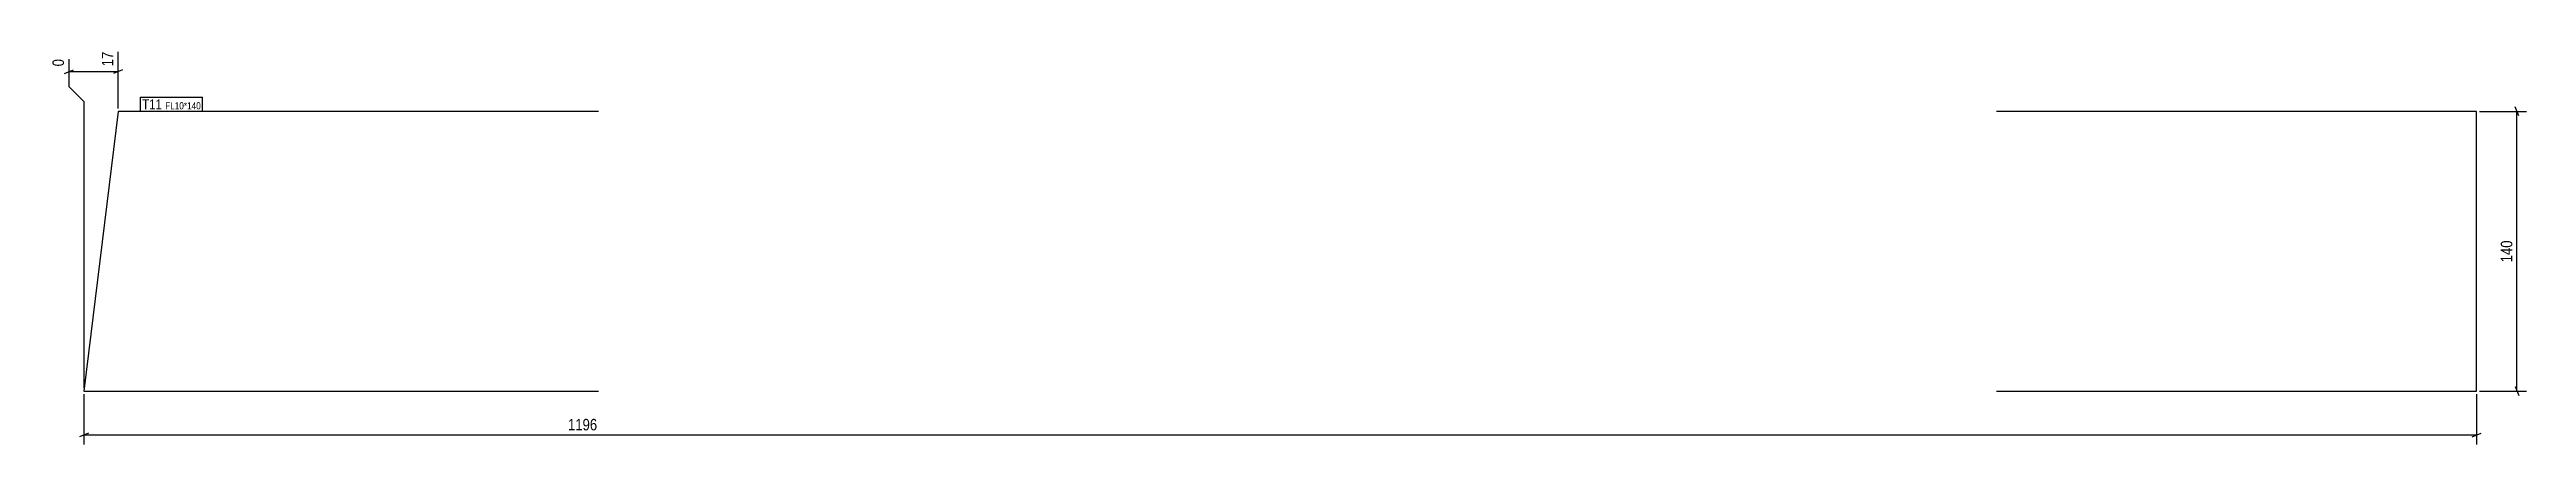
# Model space of a CAD drawing. Header units: millimetres. Extents: x 3 to 1241, y 4 to 202.
import ezdxf

# ---------------------------------------------------------------- set-up
doc = ezdxf.new("R2010")
doc.units = ezdxf.units.MM
for name, color, linetype in [('MÅLSÆTNING', 7, 'Continuous'), ('STÅL', 7, 'Continuous'), ('TEKST', 7, 'Continuous')]:
    doc.layers.add(name, color=color, linetype=linetype)
doc.styles.add('Arial Narrow', font='ARIALN.TTF', dxfattribs={"height": 0.2})

msp = doc.modelspace()

# ---------------------------------------------------------------- linework, layer by layer
at = {"layer": 'MÅLSÆTNING', "color": 7, "linetype": 'Continuous'}
for p, q in [((37.6, 172.7), (37.6, 201.1)), ((10.7, 190.3), (15.2, 192.1)), ((12.9, 197.4), (12.9, 183.7)), ((12.9, 191.2), (37.6, 191.2)), ((39.8, 192.1), (35.3, 190.3)), ((12.9, 183.7), (20.4, 176.2)), ((20.4, 176.2), (20.4, 32.7)), ((1237.4, 169), (1235.6, 173.5)), ((1217.9, 171.2), (1241.3, 171.2)), ((1236.5, 31.2), (1236.5, 171.2)), ((20.4, 29.7), (20.4, 4.5)), ((1216.4, 29.7), (1216.4, 4.5)), ((1217.9, 31.2), (1241.3, 31.2)), ((1235.6, 33.5), (1237.4, 29)), ((22.7, 10.2), (18.2, 8.4)), ((20.4, 9.3), (1216.4, 9.3)), ((1214.2, 8.4), (1218.7, 10.2))]:
    msp.add_line(p, q, dxfattribs=at)
at = {"layer": 'STÅL', "color": 2, "linetype": 'Continuous'}
for p, q in [((37.6, 171.2), (20.4, 31.2)), ((277.6, 171.2), (37.6, 171.2)), ((1216.4, 171.2), (976.4, 171.2)), ((1216.4, 31.2), (1216.4, 171.2)), ((20.4, 31.2), (277.6, 31.2)), ((976.4, 31.2), (1216.4, 31.2))]:
    msp.add_line(p, q, dxfattribs=at)

# ---------------------------------------------------------------- next in the draw order: wipeouts: each hides what was drawn before it
at = {"color": 0, "linetype": 'Continuous'}
for points in [[(11.7, 198.6), (3.3, 198.6), (3.3, 192.6), (11.7, 192.6)], [(36.4, 202.3), (28, 202.3), (28, 192.6), (36.4, 192.6)]]:
    msp.add_wipeout(points, dxfattribs=at).dxf.layer = 'MÅLSÆTNING'
at = {"color": 0}
for points, layer in [([(1235.4, 107.9), (1227, 107.9), (1227, 94.5), (1235.4, 94.5)], 'MÅLSÆTNING'), ([(278.3, 10.4), (278.3, 18.8), (261.2, 18.8), (261.2, 10.4)], 'MÅLSÆTNING'), ([(59.5, 172.3), (59.5, 177.5), (49.6, 177.5), (49.6, 172.3)], 'TEKST')]:
    msp.add_wipeout(points, dxfattribs=at).dxf.layer = layer

# ---------------------------------------------------------------- next in the draw order: texts
at = {"layer": 'MÅLSÆTNING', "color": 3, "linetype": 'Continuous', "style": 'Arial Narrow'}
for s, p in [('17', (35.2, 193.8)), ('0', (10.5, 193.8))]:
    msp.add_text(s, height=5.73, rotation=90.0002, dxfattribs=at).set_placement(p)
at = {"layer": 'MÅLSÆTNING', "color": 3, "style": 'Arial Narrow'}
msp.add_text('140', height=5.73, rotation=90.0002, dxfattribs=at).set_placement((1234.2, 95.7))
msp.add_text('1196', height=5.73, dxfattribs=at).set_placement((262.4, 11.6))

# ---------------------------------------------------------------- next in the draw order: wipeouts: each hides what was drawn before it
at = {"color": 0}
msp.add_wipeout([(59.5, 172.3), (59.5, 177.5), (49.6, 177.5), (49.6, 172.3)], dxfattribs=at).dxf.layer = 'TEKST'

# ---------------------------------------------------------------- next in the draw order: linework, layer by layer
at = {"layer": 'TEKST', "color": 7, "linetype": 'Continuous'}
msp.add_line((48.7, 171.4), (48.7, 178.4), dxfattribs=at)

# ---------------------------------------------------------------- next in the draw order: wipeouts: each hides what was drawn before it
at = {"color": 0}
msp.add_wipeout([(78.9, 172.3), (78.9, 176), (61.1, 176), (61.1, 172.3)], dxfattribs=at).dxf.layer = 'TEKST'

# ---------------------------------------------------------------- next in the draw order: wipeouts: each hides what was drawn before it
msp.add_wipeout([(78.9, 172.3), (78.9, 176), (61.1, 176), (61.1, 172.3)], dxfattribs=at).dxf.layer = 'TEKST'

# ---------------------------------------------------------------- next in the draw order: linework, layer by layer
at = {"layer": 'TEKST', "color": 7, "linetype": 'Continuous'}
for p, q in [((48.7, 178.4), (79.8, 178.4)), ((79.8, 171.4), (79.8, 178.4)), ((48.7, 171.4), (79.8, 171.4))]:
    msp.add_line(p, q, dxfattribs=at)

# ---------------------------------------------------------------- next in the draw order: texts
at = {"layer": 'TEKST', "color": 3, "style": 'Arial Narrow'}
for s, height, p in [('T11', 5.01, (49.6, 172.3)), ('FL10*140', 3.58, (61.1, 172.3))]:
    msp.add_text(s, height=height, dxfattribs=at).set_placement(p)

doc.saveas('drawing.dxf')
